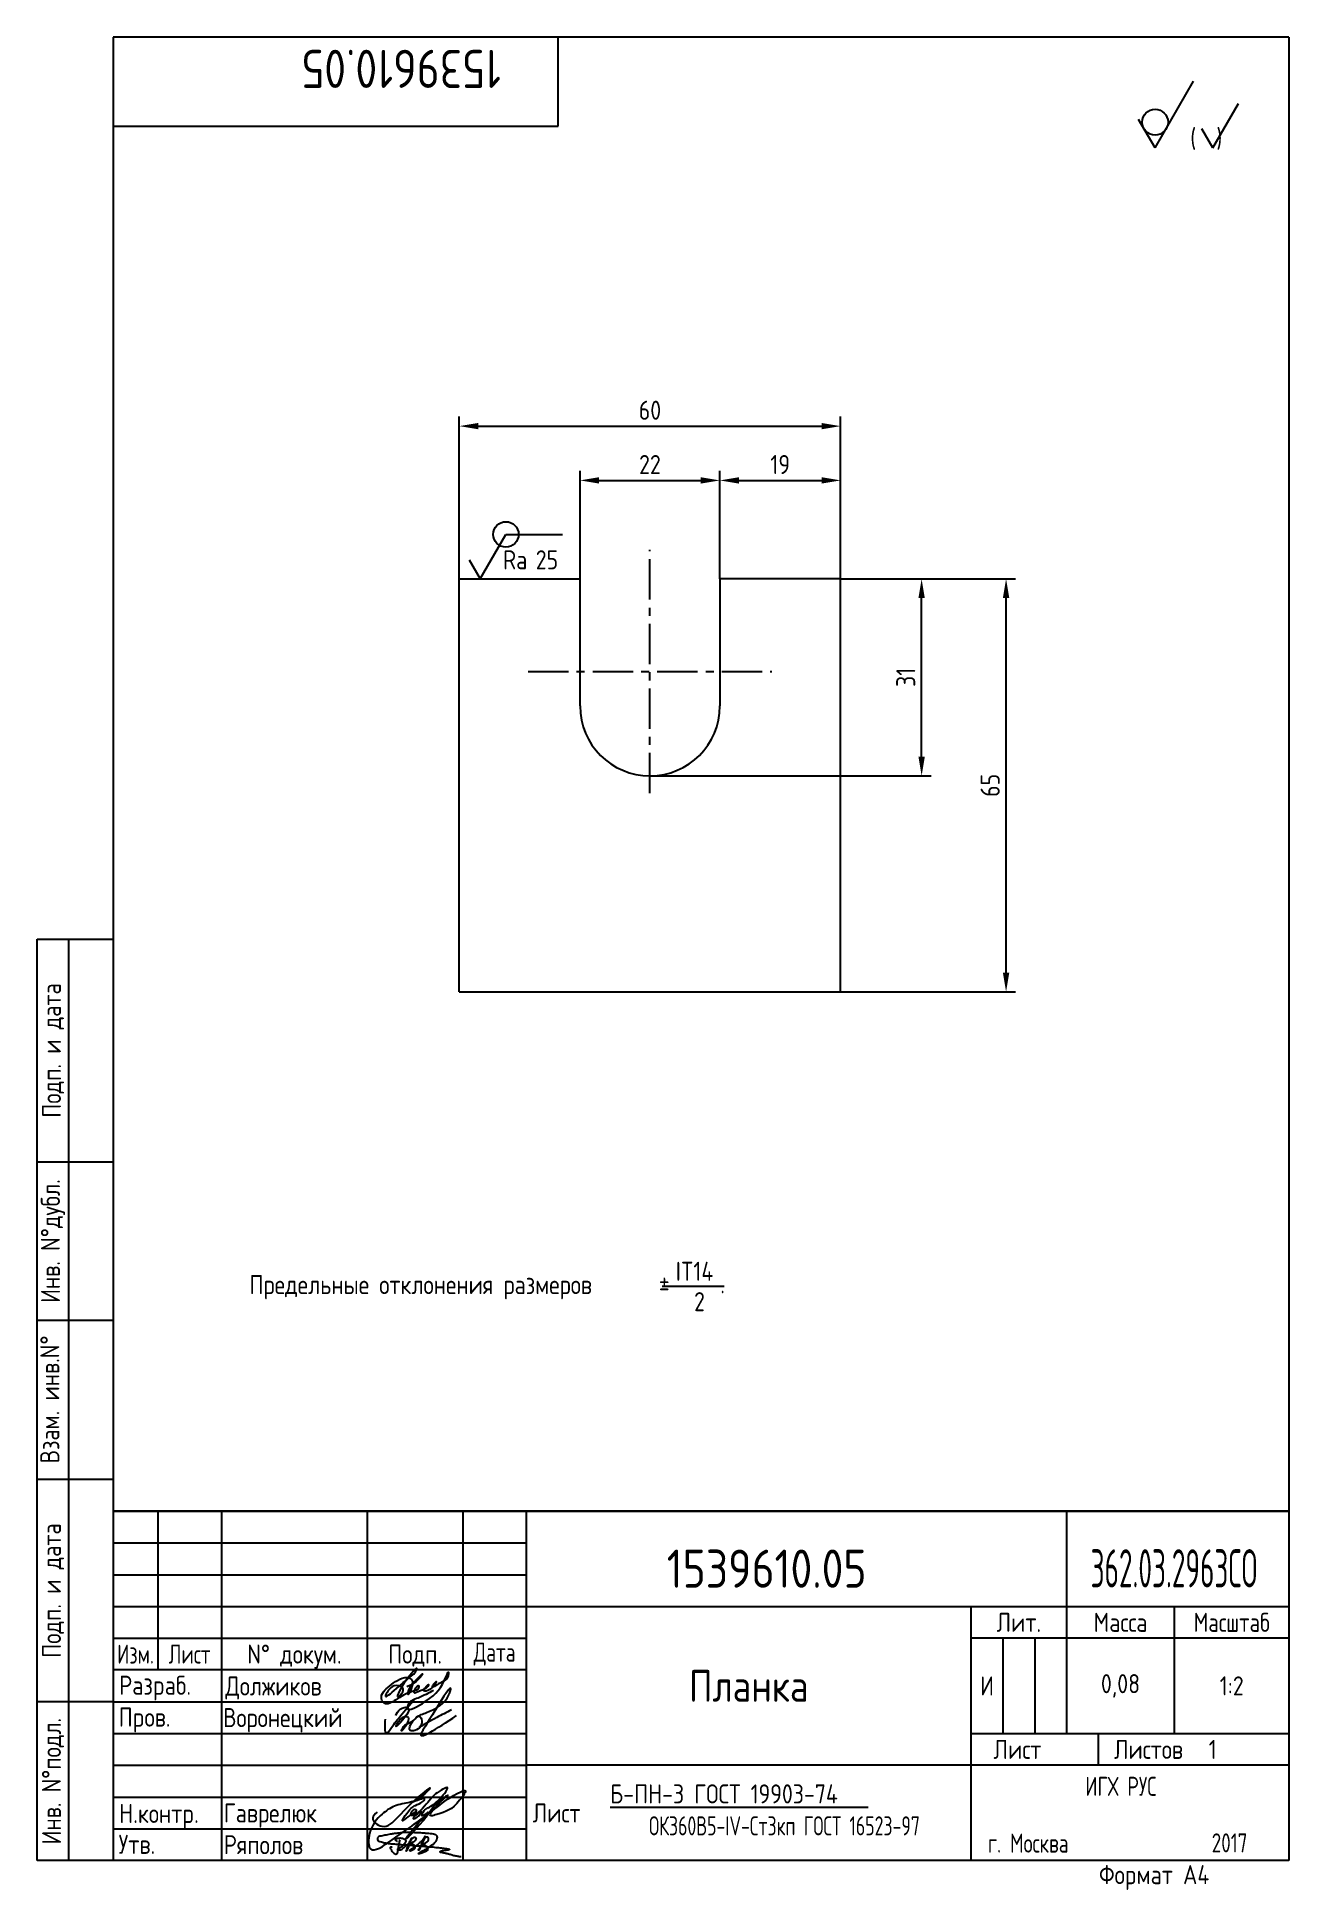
# Paper-space layout 'A4_protect' of a CAD drawing. Header units: millimetres. Extents: x 8 to 205, y 0 to 292.
# The model-space entities are those that its viewports show. They can reach past a viewport. Long polylines and large blocks are cut down to what shows.
import ezdxf
from ezdxf.enums import TextEntityAlignment as Align

# ---------------------------------------------------------------- set-up
doc = ezdxf.new("R2010")
doc.units = ezdxf.units.MM
doc.header["$LTSCALE"] = 0.2
doc.linetypes.add('CENTER', pattern=[50.8, 31.75, -6.35, 6.35, -6.35])
for name, color, linetype in [('Bord', 1, 'Continuous'), ('Cen', 5, 'CENTER'), ('Cont', 6, 'Continuous'), ('DIM', 7, 'Continuous'), ('Text', 3, 'Continuous'), ('Textb', 6, 'Continuous'), ('TEXTRUS', 3, 'Continuous'), ('VPORTI', 7, 'Continuous')]:
    doc.layers.add(name, color=color, linetype=linetype)
doc.layers.get('VPORTI').off()
doc.styles.add('Style1', font='romans.shx', dxfattribs={"width": 0.8})
doc.dimstyles.new('LIN1', dxfattribs={"dimtxt": 3, "dimasz": 3, "dimexe": 1.5, "dimexo": 0, "dimgap": 1, "dimtad": 1, "dimdec": 4, "dimrnd": 1, "dimdsep": 46, "dimtxsty": 'Style1', "dimcen": 0, "dimdle": 2, "dimclrd": 256, "dimclrt": 3, "dimadec": 0, "dimazin": 0, "dimtfac": 1, "dimtdec": 4, "dimtmove": 1, "dimatfit": 3, "dimfxl": 1, "dimtolj": 1, "dimtzin": 0, "dimarcsym": 0})

# ---------------------------------------------------------------- blocks, each defined once
blk = doc.blocks.new('A4')
at = {"layer": 'Bord'}
for p, q in [((20, 55), (85, 55)), ((20, 50), (85, 50)), ((20, 45), (85, 45)), ((160, 40), (160, 25)), ((165, 40), (165, 25)), ((20, 30), (85, 30)), ((20, 25), (85, 25)), ((20, 20), (85, 20)), ((20, 15), (85, 15)), ((20, 10), (85, 10))]:
    blk.add_line(p, q, dxfattribs=at)
at = {"layer": 'Cont'}
for p, q in [((205, 292), (20, 292)), ((20, 292), (20, 5)), ((90, 278), (90, 292)), ((205, 292), (205, 5)), ((20, 278), (90, 278)), ((8, 5), (8, 150)), ((8, 150), (20, 150)), ((13, 5), (13, 150)), ((8, 115), (20, 115)), ((20, 90), (8, 90)), ((20, 65), (8, 65)), ((205, 60), (20, 60)), ((20, 60), (205, 60)), ((27, 60), (27, 35)), ((37, 60), (37, 5)), ((60, 5), (60, 60)), ((75, 60), (75, 5)), ((85, 5), (85, 60)), ((170, 60), (170, 25)), ((85, 45), (205, 45)), ((155, 5), (155, 45)), ((187, 25), (187, 45)), ((20, 40), (85, 40)), ((205, 40), (155, 40)), ((85, 35), (20, 35)), ((20, 30), (8, 30)), ((155, 25), (205, 25)), ((175, 25), (175, 20)), ((205, 20), (85, 20)), ((20, 5), (8, 5)), ((205, 5), (20, 5))]:
    blk.add_line(p, q, dxfattribs=at)
at = {"layer": 'Text', "style": 'Style1', "width": 0.8}
for s, p in [('Подп. и дата', (10.5, 132.5)), ('Инв. N%%dдубл.', (10.5, 102.5)), ('Взам. инв.N%%d ', (10, 78.38)), ('Подп. и дата', (10.5, 47.5)), ('Инв. N%%dподл.', (10.5, 17.5))]:
    blk.add_text(s, height=3, rotation=90, dxfattribs=at).set_placement(p, align=Align.MIDDLE)
at = {"layer": 'Text', "style": 'Style1'}
for s, width, p in [('Лит.', 0.8, (162.5, 42.5)), ('Масса', 0.8, (178.5, 42.5)), ('Масштаб', 0.75, (196, 42.5)), ('Изм.', 0.7, (23.5, 37.5)), ('Лист', 0.7, (32, 37.5)), ('N%%d докум.', 0.8, (48.5, 37.5)), ('Подп.', 0.8, (67.5, 37.5)), ('Лист', 0.8, (162.27, 22.5)), ('Листов', 0.8, (182.9, 22.5))]:
    blk.add_text(s, height=3, dxfattribs=dict(at, width=width)).set_placement(p, align=Align.MIDDLE_CENTER)
at = {"layer": 'Text', "style": 'Style1', "width": 0.7}
for s, p in [('Дата', (80, 37.5)), ('ИГХ РУС', (178.57, 16.69))]:
    blk.add_text(s, height=3, dxfattribs=at).set_placement(p, align=Align.MIDDLE)
at = {"layer": 'Text', "style": 'Style1'}
for s, width, p in [('Разpаб.', 0.8, (20.92, 31.1)), ('Пpов.', 0.8, (20.84, 26.08)), ('Н.контp.', 0.8, (20.92, 10.92)), ('Утв.', 0.8, (20.84, 6.06)), ('г. Москва', 0.7, (157.64, 6.25)), ('Фоpмат А4', 0.8, (175.11, 1.29))]:
    blk.add_text(s, height=3, dxfattribs=dict(at, width=width)).set_placement(p)
for tag, p, width in [('ФИО', (39, 31), 0.8), ('ФИО', (39, 26), 0.8), ('ГОСТ_СОРТАМЕНТА', (98.19, 14), 0.8), ('ФИО', (39, 11), 0.8), ('ФИО', (39, 6), 0.8), ('2017', (192.85, 6.29), 0.7)]:
    blk.add_attdef(tag, p, '', height=3, dxfattribs=dict(at, width=width))
at = {"layer": 'Text', "style": 'Style1', "width": 0.8}
for tag, p in [('И', (157.49, 32.5)), ('700', (178.5, 32.5)), ('1:20', (196, 32.5))]:
    blk.add_attdef(tag, text='', height=3, dxfattribs=at).set_placement(p, align=Align.MIDDLE)
blk.add_attdef('Сборочный_чертеж', text='', height=3, dxfattribs=at).set_placement((120, 21.3), align=Align.CENTER)
for tag, p in [('1', (171.12, 22.5)), ('2', (193, 22.5))]:
    blk.add_attdef(tag, text='', height=3, dxfattribs=at).set_placement(p, align=Align.MIDDLE_CENTER)
blk.add_attdef('ЛИСТ', text='', height=3, dxfattribs=at).set_placement((85.99, 12.5), align=Align.MIDDLE_LEFT)
at = {"layer": 'Text', "style": 'Style1', "width": 0.7}
blk.add_attdef('%%OГОСТ_ТЕХ._ТРЕБОВАНИЙ', text='', height=3, dxfattribs=at).set_placement((98.19, 8), align=Align.BOTTOM_LEFT)
at = {"layer": 'Textb', "style": 'Style1', "width": 0.8}
blk.add_attdef('1234567', (81, 290), '', height=6, rotation=180, dxfattribs=at)
blk.add_attdef('1234567', (123.4, 48), '', height=6, dxfattribs=at)
for tag, height, p in [('123ХЯ', 6, (183.62, 48)), ('НАИМЕНОВАНИЕ', 5, (120, 30))]:
    blk.add_attdef(tag, text='', height=height, dxfattribs=at).set_placement(p, align=Align.CENTER)
blk = doc.blocks.new('sherISO_12')
at = {"layer": 'Cont'}
for q in [(-15, -6.96), (-23.66, -12.96)]:
    blk.add_line((-21.06, -17.46), q, dxfattribs=at)
blk.add_circle((-21.06, -13.39), 2.03, dxfattribs=at)
at = {"layer": 'Text'}
for q in [(-7.92, -10.46), (-13.69, -14.46)]:
    blk.add_line((-11.96, -17.46), q, dxfattribs=at)
at = {"layer": 'Text', "style": 'Style1', "width": 0.8}
blk.add_text('(  )', height=3, dxfattribs=at).set_placement((-15.53, -17.46))
blk = doc.blocks.new('SHER08')
at = {"layer": 'Cont'}
for q in [(-15, -6.96), (-23.66, -12.96)]:
    blk.add_line((-21.06, -17.46), q, dxfattribs=at)
blk.add_circle((-21.06, -13.39), 2.03, dxfattribs=at)
at = {"layer": 'Text'}
for q in [(-7.92, -10.46), (-13.69, -14.46)]:
    blk.add_line((-11.96, -17.46), q, dxfattribs=at)
at = {"layer": 'Text', "style": 'Style1', "width": 0.8}
blk.add_text('(  )', height=3, dxfattribs=at).set_placement((-15.53, -17.46))
blk = doc.blocks.new('A$C5435057B')
at = {"layer": 'Text'}
blk.add_line((70.67, 3.93), (80.42, 3.93), dxfattribs=at)
at = {"layer": 'TEXTRUS', "style": 'Style1', "width": 0.8}
for s, p in [('IT14', (75.78, 4.78)), ('Предельные отклонения размеров ', (33.49, 2.68)), ('%%p     .', (75.37, 2.81)), ('2   ', (78.95, 0))]:
    blk.add_text(s, height=3, dxfattribs=at).set_placement(p, align=Align.CENTER)
blk = doc.blocks.new('*D51')
at = {"layer": 'Defpoints', "color": 0, "transparency": 16777216}
for p in [(171.72, 161.09), (111.72, 137.05), (171.72, 137.05)]:
    blk.add_point(p, dxfattribs=at)
at = {"layer": 'DIM', "color": 0, "lineweight": -2, "transparency": 16777216}
for p, q in [((111.72, 137.05), (111.72, 162.59)), ((171.72, 137.05), (171.72, 162.59))]:
    blk.add_line(p, q, dxfattribs=at)
at = {"layer": 'DIM', "lineweight": -2, "transparency": 16777216}
blk.add_line((114.72, 161.09), (168.72, 161.09), dxfattribs=at)
at = {"layer": 'DIM', "transparency": 16777216}
for points in [[(114.72, 161.59), (114.72, 160.59), (111.72, 161.09)], [(168.72, 161.59), (168.72, 160.59), (171.72, 161.09)]]:
    blk.add_solid(points, dxfattribs=at)
at = {"layer": 'DIM', "color": 3, "transparency": 16777216, "insert": (141.72, 163.59), "char_height": 3, "attachment_point": 5, "style": 'Style1'}
blk.add_mtext('\\A1;60', dxfattribs=at)
blk = doc.blocks.new('*D52')
at = {"layer": 'Defpoints', "color": 0, "transparency": 16777216}
for p in [(152.72, 152.55), (130.72, 137.05), (152.72, 137.05)]:
    blk.add_point(p, dxfattribs=at)
at = {"layer": 'DIM', "color": 0, "lineweight": -2, "transparency": 16777216}
for p, q in [((130.72, 137.05), (130.72, 154.05)), ((152.72, 137.05), (152.72, 154.05))]:
    blk.add_line(p, q, dxfattribs=at)
at = {"layer": 'DIM', "lineweight": -2, "transparency": 16777216}
blk.add_line((133.72, 152.55), (149.72, 152.55), dxfattribs=at)
at = {"layer": 'DIM', "transparency": 16777216}
for points in [[(133.72, 153.05), (133.72, 152.05), (130.72, 152.55)], [(149.72, 153.05), (149.72, 152.05), (152.72, 152.55)]]:
    blk.add_solid(points, dxfattribs=at)
at = {"layer": 'DIM', "color": 3, "transparency": 16777216, "insert": (141.72, 155.05), "char_height": 3, "attachment_point": 5, "style": 'Style1'}
blk.add_mtext('\\A1;22', dxfattribs=at)
blk = doc.blocks.new('*D53')
at = {"layer": 'Defpoints', "color": 0, "transparency": 16777216}
for p in [(171.72, 152.55), (152.72, 137.05), (171.72, 137.05)]:
    blk.add_point(p, dxfattribs=at)
at = {"layer": 'DIM', "color": 0, "lineweight": -2, "transparency": 16777216}
for p, q in [((152.72, 137.05), (152.72, 154.05)), ((171.72, 137.05), (171.72, 154.05))]:
    blk.add_line(p, q, dxfattribs=at)
at = {"layer": 'DIM', "lineweight": -2, "transparency": 16777216}
blk.add_line((155.72, 152.55), (168.72, 152.55), dxfattribs=at)
at = {"layer": 'DIM', "transparency": 16777216}
for points in [[(155.72, 153.05), (155.72, 152.05), (152.72, 152.55)], [(168.72, 153.05), (168.72, 152.05), (171.72, 152.55)]]:
    blk.add_solid(points, dxfattribs=at)
at = {"layer": 'DIM', "color": 3, "transparency": 16777216, "insert": (162.22, 155.05), "char_height": 3, "attachment_point": 5, "style": 'Style1'}
blk.add_mtext('\\A1;19', dxfattribs=at)
blk = doc.blocks.new('*D54')
at = {"layer": 'Defpoints', "color": 0, "transparency": 16777216}
for p in [(171.72, 137.05), (184.47, 137.05), (141.72, 106.05)]:
    blk.add_point(p, dxfattribs=at)
at = {"layer": 'DIM', "color": 0, "lineweight": -2, "transparency": 16777216}
for p, q in [((171.72, 137.05), (185.97, 137.05)), ((141.72, 106.05), (185.97, 106.05))]:
    blk.add_line(p, q, dxfattribs=at)
at = {"layer": 'DIM', "lineweight": -2, "transparency": 16777216}
blk.add_line((184.47, 109.05), (184.47, 134.05), dxfattribs=at)
at = {"layer": 'DIM', "transparency": 16777216}
for points in [[(183.97, 134.05), (184.97, 134.05), (184.47, 137.05)], [(183.97, 109.05), (184.97, 109.05), (184.47, 106.05)]]:
    blk.add_solid(points, dxfattribs=at)
at = {"layer": 'DIM', "color": 3, "transparency": 16777216, "insert": (181.97, 121.55), "char_height": 3, "attachment_point": 5, "rotation": 90, "style": 'Style1'}
blk.add_mtext('\\A1;31', dxfattribs=at)
blk = doc.blocks.new('*D55')
at = {"layer": 'Defpoints', "color": 0, "transparency": 16777216}
for p in [(171.72, 137.05), (197.76, 137.05), (171.72, 72.05)]:
    blk.add_point(p, dxfattribs=at)
at = {"layer": 'DIM', "color": 0, "lineweight": -2, "transparency": 16777216}
for p, q in [((171.72, 137.05), (199.26, 137.05)), ((171.72, 72.05), (199.26, 72.05))]:
    blk.add_line(p, q, dxfattribs=at)
at = {"layer": 'DIM', "lineweight": -2, "transparency": 16777216}
blk.add_line((197.76, 75.05), (197.76, 134.05), dxfattribs=at)
at = {"layer": 'DIM', "transparency": 16777216}
for points in [[(197.26, 134.05), (198.26, 134.05), (197.76, 137.05)], [(197.26, 75.05), (198.26, 75.05), (197.76, 72.05)]]:
    blk.add_solid(points, dxfattribs=at)
at = {"layer": 'DIM', "color": 3, "transparency": 16777216, "insert": (195.26, 104.55), "char_height": 3, "attachment_point": 5, "rotation": 90, "style": 'Style1'}
blk.add_mtext('\\A1;65', dxfattribs=at)
blk = doc.blocks.new('A$C6CF913E7')
at = {"layer": 'Text'}
blk.add_circle((0, 0), 2, dxfattribs=at)
blk = doc.blocks.new('sherISO_07')
at = {"layer": 'Text'}
blk.add_line((4.04, 7), (12.93, 7), dxfattribs=at)
blk.add_lwpolyline([(-1.73, 3), (0, 0), (4.04, 7)], dxfattribs=at)
blk.add_blockref('A$C6CF913E7', (4.04, 7))
at = {"layer": 'Text', "style": 'Style1', "width": 0.8}
blk.add_text('Ra', height=3, dxfattribs=at).set_placement((3.58, 1.5))
blk.add_attdef('25', (8.73, 1.5), '', height=3, dxfattribs=at)

msp = doc.modelspace()

# ---------------------------------------------------------------- linework, layer by layer
at = {"layer": 'Cen'}
for p, q in [((141.71884, 103.30055), (141.71884, 141.63545)), ((122.55139, 122.468), (160.88628, 122.468))]:
    msp.add_line(p, q, dxfattribs=at)
at = {"layer": 'Cont'}
for p, q in [((111.71884, 137.05348), (130.71884, 137.05348)), ((111.71884, 72.05348), (111.71884, 137.05348)), ((130.71884, 117.05348), (130.71884, 137.05348)), ((171.71884, 137.05348), (152.71884, 137.05348)), ((152.71884, 137.05348), (152.71884, 117.05348)), ((171.71884, 72.05348), (171.71884, 137.05348)), ((111.71884, 72.05348), (171.71884, 72.05348))]:
    msp.add_line(p, q, dxfattribs=at)
msp.add_arc((141.71884, 117.05348), 11, 180, 0, dxfattribs=at)

# ---------------------------------------------------------------- block references
at = {"layer": 'Cont', "zscale": 2}
msp.add_blockref('sherISO_07', (115.01711, 137.05348), dxfattribs=at).add_auto_attribs({'25': '25'})

# ---------------------------------------------------------------- dimensions: what is measured, and where the dimension line sits
at = {"layer": 'DIM'}
for base, p1, p2, picture, middle in [((171.71884, 161.09069), (111.71884, 137.05348), (171.71884, 137.05348), '*D51', (141.71884, 163.59069)), ((152.71884, 152.54798), (130.71884, 137.05348), (152.71884, 137.05348), '*D52', (141.71884, 155.04798)), ((171.71884, 152.54798), (152.71884, 137.05348), (171.71884, 137.05348), '*D53', (162.21884, 155.04798))]:
    dim = msp.add_linear_dim(base=base, p1=p1, p2=p2, dimstyle='LIN1', dxfattribs=at)
    dim.commit()
    dim.dimension.update_dxf_attribs({"geometry": picture, "text_midpoint": middle})
for base, p1, picture, middle in [((184.46927, 137.05348), (141.71884, 106.05348), '*D54', (181.96927, 121.55348)), ((197.76158, 137.05348), (171.71884, 72.05348), '*D55', (195.26158, 104.55348))]:
    dim = msp.add_linear_dim(base=base, p1=p1, p2=(171.71884, 137.05348), angle=90, dimstyle='LIN1', dxfattribs=at)
    dim.commit()
    dim.dimension.update_dxf_attribs({"geometry": picture, "text_midpoint": middle})

psp = doc.layouts.new('A4_protect')

# ---------------------------------------------------------------- linework, layer by layer
at = {"layer": 'Cont'}
psp.add_line((205, 292), (205, 5), dxfattribs=at)
at = {"layer": 'Text'}
for points, knots in [([(64.73, 31.01), (65.15, 31.92), (65.69, 33.1), (67.96, 35.67), (67.51, 34.51), (66, 33.48), (61.8, 29.37), (63.45, 32.11), (64.43, 32.79), (65.99, 32.1), (65.35, 31.3), (64.83, 30.61), (64.67, 30.87), (64.71, 30.96), (64.73, 31.01)], [0, 0, 0, 0, 4.062617, 5.226919, 5.800291, 6.663227, 11.774431, 12.938639, 14.11351, 15.354081, 16.396133, 16.918576, 17.03251, 17.182794, 17.182794, 17.182794, 17.182794]), ([(70.38, 31.79), (69.62, 31.37), (68.31, 30.64), (66.43, 30.06), (66.11, 28.13), (71.04, 31.23), (71.37, 31.84), (72.78, 34.87), (72.75, 33.43), (71.87, 33.31), (69.68, 31.83), (70.99, 33.58), (70.46, 32.07), (67.93, 30.96), (69.82, 33.13), (69.28, 31.93), (68.55, 31.96), (66.68, 30.72), (68.02, 32.98), (68.14, 31.89), (66.24, 31.45), (64.96, 30.61), (62.82, 29.26), (61.77, 31), (63.27, 32.41), (64.68, 33.38), (65.96, 34.01), (66.92, 33.6), (67.33, 32.61), (66.03, 30.3), (66.73, 32.58), (67.34, 33.03), (68.98, 34.85), (67.99, 33.39), (67.26, 32.85), (66.46, 32.46), (66.21, 32.34)], [0, 0, 0, 0, 2.703743, 4.672825, 5.02799, 7.955933, 13.437489, 13.883188, 14.189441, 16.413959, 17.478513, 18.47964, 18.959294, 20.910841, 22.003091, 22.470554, 23.533771, 24.710748, 26.01626, 26.201331, 27.488187, 30.382065, 32.258784, 33.069724, 35.439902, 37.010787, 38.612861, 39.32109, 39.818865, 41.83144, 42.782113, 44.494961, 45.867914, 46.467245, 48.290622, 49.101188, 49.101188, 49.101188, 49.101188]), ([(64.46, 27.82), (64.62, 28.19), (64.94, 28.94), (67.44, 29.5), (65.64, 27.05), (64.12, 25.72), (65.17, 27.71), (67.31, 27.79), (64.84, 24.49), (65.9, 26.7), (67.07, 26.59), (68.04, 28.09), (68.88, 26.72), (68.04, 25.38), (66.01, 25.38), (67.59, 27.78), (70, 28.45), (72.37, 29.74), (73.86, 34.17), (70.08, 27.63), (67.41, 23.49), (70.88, 25.76), (74.03, 27.82)], [0, 0, 0, 0, 1.213353, 2.399709, 5.497648, 5.861317, 7.611627, 8.43806, 10.837371, 11.583123, 13.461301, 14.534506, 15.162086, 17.217848, 17.944717, 20.123775, 21.948027, 26.460707, 27.144718, 34.52243, 35.159468, 41.304292, 41.304292, 41.304292, 41.304292]), ([(62.78, 27.26), (62.73, 26.81), (62.67, 26.14), (62.82, 24.6), (64.16, 26.5), (65.29, 27.93), (66.67, 29.54), (67.48, 30.48)], [0, 0, 0, 0, 1.523947, 2.237958, 3.351836, 5.856423, 9.374056, 9.374056, 9.374056, 9.374056]), ([(73.2, 28.71), (72.43, 28.32), (70.72, 27.44), (69.05, 26.49), (68.13, 25.96)], [0, 0, 0, 0, 2.587978, 5.77327, 5.77327, 5.77327, 5.77327]), ([(61.51, 12.63), (61.18, 12.32), (60.3, 11.51), (62.69, 9.65), (65.82, 12.91), (67.31, 14.52), (70.2, 16.74), (68.3, 14.66), (66.89, 14.14), (64.19, 13.76), (61.89, 12.09), (60.16, 10.05), (60.01, 5.53), (66.17, 9.9), (69.92, 12.51), (73.2, 15.21), (75.88, 16.34), (73.55, 13.01), (72.26, 12.7), (68.95, 11.63), (71.22, 14.07), (73.29, 15.78), (70.6, 13.98), (69.49, 11.88), (64.71, 6.75), (67.31, 10.23), (70.43, 13.45), (68.29, 11.65), (68.85, 12.98), (70.01, 13.51), (71.19, 14.36), (73.45, 17.21), (69.83, 15.1), (69.53, 13.8), (66.49, 11.2), (68.11, 11.89), (68.71, 13.11), (67.65, 12.33), (66.35, 11.8), (67.41, 13.45), (67.76, 12.73), (66.69, 12.27), (64.89, 10.52), (66.38, 12.76), (67.29, 13.72), (68.45, 14.03), (69.4, 15.07), (68.15, 14.59), (67.11, 14.18)], [0, 0, 0, 0, 1.17994, 3.087717, 5.863103, 12.338328, 12.854096, 14.088578, 16.834551, 19.302558, 21.570562, 25.210018, 27.650956, 31.348291, 40.129863, 44.562748, 45.223917, 46.979401, 51.214655, 52.099288, 55.323111, 56.227801, 58.471865, 60.028126, 65.752911, 68.466223, 71.038525, 71.934922, 72.780229, 73.495807, 76.028152, 77.999346, 80.11892, 83.1954, 85.334448, 86.270878, 87.060466, 88.110212, 88.803314, 89.989889, 90.197567, 90.706974, 92.884587, 94.19917, 96.055742, 97.375783, 97.753899, 99.636325, 99.636325, 99.636325, 99.636325]), ([(64.74, 7.99), (64.69, 8), (64.61, 8.03), (64.51, 8.12), (64.42, 8.19), (64.36, 8.31), (64.44, 8.39), (64.56, 8.46), (64.73, 8.51), (64.93, 8.54), (65.17, 8.57), (65.39, 8.54), (65.62, 8.49), (65.82, 8.4), (66.02, 8.25), (66.03, 8.04), (65.95, 7.88), (65.85, 7.72), (65.74, 7.56), (65.6, 7.4), (65.47, 7.24), (65.32, 7.14), (65.2, 7.04), (65.06, 6.98), (64.92, 6.92), (64.81, 6.86), (64.73, 6.83), (64.69, 6.77), (64.76, 6.72), (64.84, 6.71), (64.97, 6.69), (65.12, 6.69), (65.29, 6.74), (65.49, 6.81), (65.67, 6.96), (65.83, 7.13), (66.01, 7.27), (66.16, 7.43), (66.31, 7.55), (66.41, 7.66), (66.5, 7.76), (66.64, 7.91), (66.76, 8.15), (66.86, 8.3), (66.92, 8.58), (66.8, 8.28), (66.77, 8.06), (66.61, 7.71), (66.52, 7.43), (66.43, 7.19), (66.32, 6.93), (66.24, 6.74), (66.03, 6.39), (66.19, 6.79), (66.28, 7.07), (66.45, 7.36), (66.58, 7.62), (66.65, 7.81), (66.76, 8.02), (66.89, 8.2), (66.97, 8.37), (67.09, 8.5), (67.22, 8.66), (67.42, 8.72), (67.59, 8.65), (67.65, 8.49), (67.6, 8.32), (67.47, 8.13), (67.27, 7.99), (67.12, 7.84), (66.97, 7.78), (66.88, 7.74), (66.69, 7.71), (66.92, 7.69), (67.05, 7.62), (67.22, 7.55), (67.32, 7.41), (67.42, 7.29), (67.46, 7.16), (67.46, 6.99), (67.37, 6.82), (67.2, 6.68), (66.98, 6.56), (66.8, 6.48), (66.59, 6.54), (66.7, 6.72), (66.85, 6.78), (67.02, 6.89), (67.18, 6.98), (67.31, 7.08), (67.43, 7.15), (67.52, 7.23), (67.62, 7.3), (67.72, 7.39), (67.85, 7.49), (68.03, 7.64), (68.22, 7.81), (68.4, 7.99), (68.55, 8.11), (68.69, 8.23), (68.77, 8.36), (68.89, 8.46), (68.99, 8.59), (69.05, 8.7), (69.06, 8.89), (68.91, 8.7), (68.85, 8.56), (68.75, 8.31), (68.67, 8.08), (68.57, 7.84), (68.5, 7.6), (68.4, 7.4), (68.3, 7.17), (68.24, 6.96), (68.17, 6.76), (68.13, 6.65), (67.96, 6.61), (68.19, 6.95), (68.32, 7.16), (68.5, 7.49), (68.62, 7.7), (68.75, 7.94), (68.91, 8.22), (69.04, 8.51), (69.18, 8.69), (69.36, 8.8), (69.52, 8.63), (69.57, 8.43), (69.56, 8.24), (69.51, 8.07), (69.4, 7.95), (69.26, 7.84), (69.1, 7.73), (68.94, 7.65), (68.78, 7.61), (68.68, 7.59), (68.46, 7.6), (68.64, 7.56), (68.72, 7.52), (68.84, 7.5), (68.96, 7.45), (69.09, 7.43), (69.19, 7.34), (69.27, 7.24), (69.35, 7.13), (69.4, 7.01), (69.44, 6.88), (69.45, 6.75), (69.43, 6.61), (69.32, 6.5), (69.17, 6.39), (68.97, 6.35), (68.76, 6.27), (68.54, 6.17), (68.28, 6.1), (68.14, 6.06), (67.99, 6.04), (68.09, 6.2), (68.18, 6.26), (68.39, 6.4), (68.63, 6.5), (68.9, 6.66), (69.12, 6.78), (69.27, 6.85), (69.41, 6.94), (69.56, 7.05), (69.78, 7.2), (70.05, 7.38), (70.31, 7.56), (70.54, 7.74), (70.67, 7.91), (70.8, 8.06), (70.87, 8.22), (70.94, 8.36), (70.99, 8.54), (71.02, 8.75), (70.78, 9.1), (70.24, 9.21), (69.66, 9.25), (69.14, 9.28), (68.63, 9.35), (68.14, 9.37), (67.67, 9.36), (67.24, 9.4), (66.85, 9.4), (66.53, 9.43), (66.22, 9.45), (65.88, 9.43), (65.54, 9.41), (65.18, 9.35), (64.79, 9.29), (64.43, 9.28), (64.1, 9.23), (63.75, 9.14), (63.35, 9.15), (62.95, 8.99), (62.53, 8.97), (62.15, 8.86), (61.82, 8.81), (61.6, 8.67), (61.54, 8.44), (61.59, 8.22), (61.83, 8), (62.16, 7.95), (62.57, 7.82), (63.05, 7.77), (63.5, 7.67), (63.92, 7.63), (64.29, 7.63), (64.68, 7.56), (65.25, 7.55), (65.82, 7.45), (66.48, 7.48), (67.1, 7.38), (67.7, 7.33), (68.3, 7.33), (68.89, 7.24), (69.56, 7.17), (70.21, 7.16), (70.73, 7.08), (71.18, 7.04), (71.6, 7.02), (71.98, 6.94), (72.3, 6.9), (72.58, 6.86), (72.75, 6.85), (72.99, 6.75), (72.75, 6.68), (72.58, 6.64), (72.28, 6.6), (71.94, 6.54), (71.67, 6.53), (71.22, 6.36), (71.79, 6.29), (72.11, 6.21), (72.65, 6.09), (73.18, 5.97), (73.74, 5.77), (74.21, 5.7), (74.55, 5.65), (74.68, 5.63), (74.75, 5.62)], [0, 0, 0, 0, 0.153866, 0.270441, 0.388867, 0.510533, 0.592156, 0.71333, 0.90842, 1.11344, 1.349254, 1.61246, 1.782219, 2.047249, 2.291879, 2.451528, 2.651081, 2.806158, 3.017979, 3.227348, 3.462381, 3.633009, 3.75766, 3.920516, 4.080796, 4.214529, 4.291786, 4.349969, 4.397594, 4.50822, 4.594826, 4.799244, 4.954392, 5.128468, 5.437537, 5.632649, 5.842485, 6.094987, 6.293219, 6.410959, 6.551192, 6.687808, 7.022147, 7.294342, 7.425356, 7.52079, 7.946481, 8.313051, 8.59833, 8.833695, 9.090496, 9.427695, 9.601191, 9.883219, 10.093306, 10.673943, 10.798776, 10.974628, 11.287247, 11.486184, 11.648652, 11.848902, 12.027194, 12.25348, 12.40059, 12.537783, 12.716293, 12.91523, 13.208551, 13.438489, 13.549668, 13.67779, 13.77127, 13.930001, 14.029091, 14.272112, 14.434836, 14.547084, 14.739051, 14.830983, 15.061241, 15.268922, 15.500489, 15.788979, 15.879568, 16.024283, 16.221854, 16.418714, 16.593102, 16.783247, 16.91018, 17.018213, 17.135263, 17.278205, 17.430482, 17.620087, 17.979626, 18.191789, 18.388716, 18.565718, 18.714854, 18.857929, 19.039974, 19.171375, 19.283034, 19.400085, 19.618058, 19.882245, 20.150781, 20.377854, 20.649532, 20.89723, 21.042543, 21.40016, 21.557817, 21.667145, 21.752781, 21.926256, 22.412297, 22.813145, 22.961412, 23.171289, 23.607257, 23.940428, 24.110007, 24.291214, 24.48084, 24.697609, 24.904078, 25.034245, 25.218018, 25.407651, 25.573473, 25.787447, 25.930292, 26.051316, 26.18846, 26.285312, 26.406799, 26.52425, 26.630463, 26.793722, 26.898606, 27.029313, 27.171012, 27.314101, 27.419918, 27.580557, 27.709367, 27.829268, 28.024364, 28.266961, 28.41242, 28.705761, 28.989137, 29.187748, 29.233768, 29.332802, 29.529535, 29.667094, 30.039923, 30.332117, 30.61061, 30.769982, 30.856778, 31.109923, 31.313488, 31.656425, 32.066331, 32.296628, 32.49714, 32.710276, 32.891468, 33.014834, 33.177747, 33.444503, 33.618009, 34.409008, 34.914636, 35.419802, 35.95397, 36.458179, 36.88069, 37.388403, 37.738353, 38.034261, 38.353468, 38.693154, 39.037638, 39.391136, 39.787481, 40.203773, 40.488977, 40.784975, 41.26625, 41.668005, 42.070065, 42.499388, 42.869834, 43.079573, 43.213439, 43.554591, 43.717296, 44.153724, 44.506336, 45.019111, 45.587859, 45.90191, 46.270392, 46.703958, 47.093115, 47.952647, 48.44014, 49.079253, 49.808223, 50.268654, 50.851051, 51.604831, 52.298429, 52.776925, 53.1907, 53.661988, 54.042386, 54.348524, 54.616841, 54.853814, 54.983777, 55.126096, 55.333328, 55.613101, 56.008732, 56.315809, 56.59982, 56.87931, 57.399251, 57.889617, 58.432507, 59.066698, 59.660314, 59.862668, 60.07277, 60.07277, 60.07277, 60.07277]), ([(63.88, 7.15), (63.83, 7.14), (63.74, 7.13), (63.63, 7.1), (63.5, 7), (63.64, 6.87), (63.71, 6.73), (63.83, 6.55), (63.96, 6.34), (64.14, 6.16), (64.28, 6.06), (64.43, 6.02), (64.59, 6.05), (64.71, 6.16), (64.78, 6.41), (64.82, 6.69), (64.88, 7.02), (64.92, 7.29), (64.95, 7.54), (65.04, 7.81), (65.07, 8.05), (65.11, 8.21), (65.13, 8.26)], [0, 0, 0, 0, 0.15847, 0.269731, 0.363591, 0.555514, 0.688037, 0.848606, 1.204359, 1.433632, 1.58673, 1.729549, 1.880686, 2.057874, 2.19169, 2.63505, 2.928153, 3.184121, 3.441863, 3.696117, 4.025873, 4.178055, 4.178055, 4.178055, 4.178055])]:
    psp.add_open_spline(points, degree=3, knots=knots, dxfattribs=at)

# ---------------------------------------------------------------- block references
ref = psp.add_blockref('A4', (0, 0))
ref.add_attrib('ФИО', 'Должиков', (37.64, 30.98), dxfattribs={"layer": 'Text', "height": 3, "style": 'Style1', "width": 0.8})
ref.add_attrib('ФИО', 'Воронецкий', (37.28, 26), dxfattribs={"layer": 'Text', "height": 3, "style": 'Style1', "width": 0.8})
ref.add_attrib('ФИО', 'Гаврелюк', (37.39, 11), dxfattribs={"layer": 'Text', "height": 3, "style": 'Style1', "width": 0.8})
ref.add_attrib('ФИО', 'Ряполов', (37.39, 6), dxfattribs={"layer": 'Text', "height": 3, "style": 'Style1', "width": 0.8})
ref.add_attrib('123ХЯ', '362.03.2963СО', dxfattribs={"layer": 'Textb', "height": 6, "style": 'Style1', "width": 0.5}).set_placement((186.9, 48), align=Align.CENTER)
ref.add_attrib('1234567', '1539610.05', (107.09, 47.95), dxfattribs={"layer": 'Textb', "height": 6, "style": 'Style1', "width": 0.8})
ref.add_attrib('НАИМЕНОВАНИЕ', 'Планка', dxfattribs={"layer": 'Textb', "height": 5, "style": 'Style1', "width": 0.8}).set_placement((120, 30), align=Align.CENTER)
ref.add_attrib('ЛИСТ', 'Лист', dxfattribs={"layer": 'Text', "height": 3, "style": 'Style1', "width": 0.8}).set_placement((85.99, 12.5), align=Align.MIDDLE_LEFT)
ref.add_attrib('ГОСТ_СОРТАМЕНТА', '%%uБ-ПН-3 ГОСТ 19903-74   ', (98.19, 14), dxfattribs={"layer": 'Text', "height": 3, "style": 'Style1', "width": 0.8})
ref.add_attrib('И', 'И', dxfattribs={"layer": 'Text', "height": 3, "style": 'Style1', "width": 0.8}).set_placement((157.49, 32.5), align=Align.MIDDLE)
ref.add_attrib('700', '0,08', dxfattribs={"layer": 'Text', "height": 3, "style": 'Style1', "width": 0.8}).set_placement((178.5, 32.5), align=Align.MIDDLE)
ref.add_attrib('1:20', '1:2', dxfattribs={"layer": 'Text', "height": 3, "style": 'Style1', "width": 0.8}).set_placement((196, 32.5), align=Align.MIDDLE)
ref.add_attrib('2', '1', dxfattribs={"layer": 'Text', "height": 3, "style": 'Style1', "width": 0.8}).set_placement((193, 22.5), align=Align.MIDDLE_CENTER)
ref.add_attrib('200', '2017', (192.85, 6.29), dxfattribs={"layer": 'Text', "height": 3, "style": 'Style1', "width": 0.7})
ref.add_attrib('1234567', '1539610.05', (81, 290), dxfattribs={"layer": 'Textb', "height": 6, "rotation": 180, "style": 'Style1', "width": 0.8})
at = {"layer": 'Cont'}
for name, p in [('SHER08', (205, 292)), ('A$C5435057B', (35.68, 91.47))]:
    psp.add_blockref(name, p, dxfattribs=at)
at = {"layer": 'VPORTI'}
psp.add_blockref('sherISO_12', (205, 292), dxfattribs=at)

# ---------------------------------------------------------------- texts
at = {"layer": 'TEXTRUS', "style": 'Style1', "width": 0.65}
psp.add_text('ОК360В5-IV-Ст3кп ГОСТ 16523-97', height=3, dxfattribs=at).set_placement((125.61, 8.97), align=Align.CENTER)

# ---------------------------------------------------------------- viewports
at = {"layer": 'VPORTI'}
psp.add_viewport(center=(112.5, 188.66), size=(185, 178.6772), view_center_point=(149.77316, 118.9854), view_height=178.6771843, dxfattribs=at)

doc.saveas('drawing.dxf')
